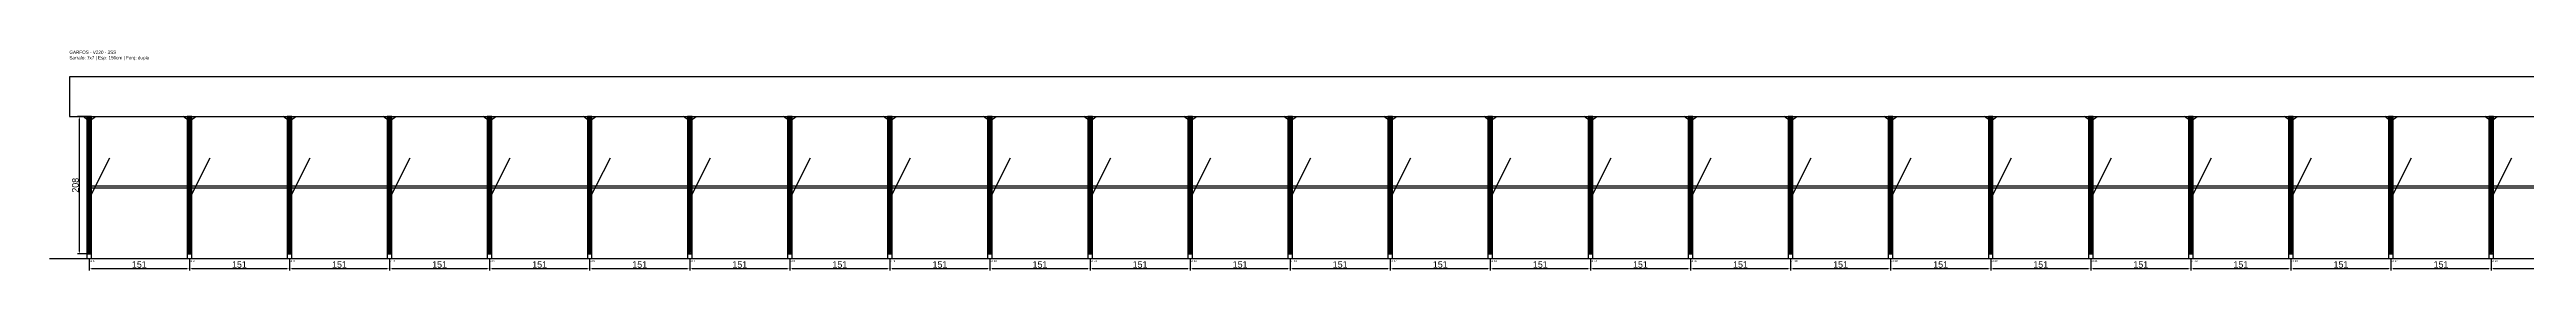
# Model space of a CAD drawing. Header units: metres. Extents: x -30 to 7490, y -25 to 308.
# Drawn here: x -30 to 3708, y -25 to 308 of the extents above; entities that cross this region are included whole.
import ezdxf

# ---------------------------------------------------------------- set-up
doc = ezdxf.new("R2010")
doc.units = ezdxf.units.M
for name, color, linetype in [('BARRA_ANCORAGEM', 1, 'Continuous'), ('COTA', 241, 'Continuous'), ('GARFOS OK', 3, 'Continuous'), ('NOME DA VIGA', 6, 'Continuous'), ('SARR_7x7', 40, 'Continuous'), ('TIRAS REESCORAMENTO', 252, 'Continuous'), ('VIGAS', 3, 'Continuous')]:
    doc.layers.add(name, color=color, linetype=linetype)
doc.dimstyles.new('EZ DXF', dxfattribs={"dimtxt": 10, "dimasz": 3.5, "dimexe": 3, "dimexo": 1.5, "dimgap": 1, "dimtad": 1, "dimdec": 1, "dimdsep": 46, "dimcen": 2.5, "dimazin": 3, "dimtfac": 1, "dimtmove": 0, "dimatfit": 3})

msp = doc.modelspace()

# ---------------------------------------------------------------- hatches: boundary and pattern name
at = {"layer": 'COTA'}
h = msp.add_hatch(dxfattribs=at)
h.set_pattern_fill('ANSI31', scale=0.5)
h.paths.add_polyline_path([(26.5, 0), (33.5, 0), (33.5, 208), (26.5, 208)])
h = msp.add_hatch(dxfattribs=at)
h.set_pattern_fill('ANSI31', scale=0.5)
h.paths.add_polyline_path([(177.52, 0), (184.52, 0), (184.52, 208), (177.52, 208)])
h = msp.add_hatch(dxfattribs=at)
h.set_pattern_fill('ANSI31', scale=0.5)
h.paths.add_polyline_path([(328.53, 0), (335.53, 0), (335.53, 208), (328.53, 208)])
h = msp.add_hatch(dxfattribs=at)
h.set_pattern_fill('ANSI31', scale=0.5)
h.paths.add_polyline_path([(479.55, 0), (486.55, 0), (486.55, 208), (479.55, 208)])
h = msp.add_hatch(dxfattribs=at)
h.set_pattern_fill('ANSI31', scale=0.5)
h.paths.add_polyline_path([(630.56, 0), (637.56, 0), (637.56, 208), (630.56, 208)])
h = msp.add_hatch(dxfattribs=at)
h.set_pattern_fill('ANSI31', scale=0.5)
h.paths.add_polyline_path([(781.58, 0), (788.58, 0), (788.58, 208), (781.58, 208)])
h = msp.add_hatch(dxfattribs=at)
h.set_pattern_fill('ANSI31', scale=0.5)
h.paths.add_polyline_path([(932.59, 0), (939.59, 0), (939.59, 208), (932.59, 208)])
h = msp.add_hatch(dxfattribs=at)
h.set_pattern_fill('ANSI31', scale=0.5)
h.paths.add_polyline_path([(1083.61, 0), (1090.61, 0), (1090.61, 208), (1083.61, 208)])
h = msp.add_hatch(dxfattribs=at)
h.set_pattern_fill('ANSI31', scale=0.5)
h.paths.add_polyline_path([(1234.63, 0), (1241.63, 0), (1241.63, 208), (1234.63, 208)])
h = msp.add_hatch(dxfattribs=at)
h.set_pattern_fill('ANSI31', scale=0.5)
h.paths.add_polyline_path([(1385.64, 0), (1392.64, 0), (1392.64, 208), (1385.64, 208)])
h = msp.add_hatch(dxfattribs=at)
h.set_pattern_fill('ANSI31', scale=0.5)
h.paths.add_polyline_path([(1536.66, 0), (1543.66, 0), (1543.66, 208), (1536.66, 208)])
h = msp.add_hatch(dxfattribs=at)
h.set_pattern_fill('ANSI31', scale=0.5)
h.paths.add_polyline_path([(1687.67, 0), (1694.67, 0), (1694.67, 208), (1687.67, 208)])
h = msp.add_hatch(dxfattribs=at)
h.set_pattern_fill('ANSI31', scale=0.5)
h.paths.add_polyline_path([(1838.69, 0), (1845.69, 0), (1845.69, 208), (1838.69, 208)])
h = msp.add_hatch(dxfattribs=at)
h.set_pattern_fill('ANSI31', scale=0.5)
h.paths.add_polyline_path([(1989.7, 0), (1996.7, 0), (1996.7, 208), (1989.7, 208)])
h = msp.add_hatch(dxfattribs=at)
h.set_pattern_fill('ANSI31', scale=0.5)
h.paths.add_polyline_path([(2140.72, 0), (2147.72, 0), (2147.72, 208), (2140.72, 208)])
h = msp.add_hatch(dxfattribs=at)
h.set_pattern_fill('ANSI31', scale=0.5)
h.paths.add_polyline_path([(2291.74, 0), (2298.74, 0), (2298.74, 208), (2291.74, 208)])
h = msp.add_hatch(dxfattribs=at)
h.set_pattern_fill('ANSI31', scale=0.5)
h.paths.add_polyline_path([(2442.75, 0), (2449.75, 0), (2449.75, 208), (2442.75, 208)])
h = msp.add_hatch(dxfattribs=at)
h.set_pattern_fill('ANSI31', scale=0.5)
h.paths.add_polyline_path([(2593.77, 0), (2600.77, 0), (2600.77, 208), (2593.77, 208)])
h = msp.add_hatch(dxfattribs=at)
h.set_pattern_fill('ANSI31', scale=0.5)
h.paths.add_polyline_path([(2744.78, 0), (2751.78, 0), (2751.78, 208), (2744.78, 208)])
h = msp.add_hatch(dxfattribs=at)
h.set_pattern_fill('ANSI31', scale=0.5)
h.paths.add_polyline_path([(2895.8, 0), (2902.8, 0), (2902.8, 208), (2895.8, 208)])
h = msp.add_hatch(dxfattribs=at)
h.set_pattern_fill('ANSI31', scale=0.5)
h.paths.add_polyline_path([(3046.81, 0), (3053.81, 0), (3053.81, 208), (3046.81, 208)])
h = msp.add_hatch(dxfattribs=at)
h.set_pattern_fill('ANSI31', scale=0.5)
h.paths.add_polyline_path([(3197.83, 0), (3204.83, 0), (3204.83, 208), (3197.83, 208)])
h = msp.add_hatch(dxfattribs=at)
h.set_pattern_fill('ANSI31', scale=0.5)
h.paths.add_polyline_path([(3348.85, 0), (3355.85, 0), (3355.85, 208), (3348.85, 208)])
h = msp.add_hatch(dxfattribs=at)
h.set_pattern_fill('ANSI31', scale=0.5)
h.paths.add_polyline_path([(3499.86, 0), (3506.86, 0), (3506.86, 208), (3499.86, 208)])
h = msp.add_hatch(dxfattribs=at)
h.set_pattern_fill('ANSI31', scale=0.5)
h.paths.add_polyline_path([(3650.88, 0), (3657.88, 0), (3657.88, 208), (3650.88, 208)])

# ---------------------------------------------------------------- linework, layer by layer
at = {"layer": 'BARRA_ANCORAGEM'}
for p, q in [((30, 83.2), (61.2, 145.6)), ((181.02, 83.2), (212.22, 145.6)), ((332.03, 83.2), (363.23, 145.6)), ((483.05, 83.2), (514.25, 145.6)), ((634.06, 83.2), (665.26, 145.6)), ((785.08, 83.2), (816.28, 145.6)), ((936.09, 83.2), (967.29, 145.6)), ((1087.11, 83.2), (1118.31, 145.6)), ((1238.13, 83.2), (1269.33, 145.6)), ((1389.14, 83.2), (1420.34, 145.6)), ((1540.16, 83.2), (1571.36, 145.6)), ((1691.17, 83.2), (1722.37, 145.6)), ((1842.19, 83.2), (1873.39, 145.6)), ((1993.2, 83.2), (2024.4, 145.6)), ((2144.22, 83.2), (2175.42, 145.6)), ((2295.24, 83.2), (2326.44, 145.6)), ((2446.25, 83.2), (2477.45, 145.6)), ((2597.27, 83.2), (2628.47, 145.6)), ((2748.28, 83.2), (2779.48, 145.6)), ((2899.3, 83.2), (2930.5, 145.6)), ((3050.31, 83.2), (3081.51, 145.6)), ((3201.33, 83.2), (3232.53, 145.6)), ((3352.35, 83.2), (3383.55, 145.6)), ((3503.36, 83.2), (3534.56, 145.6)), ((3654.38, 83.2), (3685.58, 145.6))]:
    msp.add_line(p, q, dxfattribs=at)
at = {"layer": 'GARFOS OK'}
for p, q in [((30, 201), (20.5, 208)), ((20.5, 208), (39.5, 208)), ((30, 201), (39.5, 208)), ((181.02, 201), (171.52, 208)), ((171.52, 208), (190.52, 208)), ((181.02, 201), (190.52, 208)), ((332.03, 201), (322.53, 208)), ((322.53, 208), (341.53, 208)), ((332.03, 201), (341.53, 208)), ((483.05, 201), (473.55, 208)), ((473.55, 208), (492.55, 208)), ((483.05, 201), (492.55, 208)), ((634.06, 201), (624.56, 208)), ((624.56, 208), (643.56, 208)), ((634.06, 201), (643.56, 208)), ((785.08, 201), (775.58, 208)), ((775.58, 208), (794.58, 208)), ((785.08, 201), (794.58, 208)), ((936.09, 201), (926.59, 208)), ((926.59, 208), (945.59, 208)), ((936.09, 201), (945.59, 208)), ((1087.11, 201), (1077.61, 208)), ((1077.61, 208), (1096.61, 208)), ((1087.11, 201), (1096.61, 208)), ((1238.13, 201), (1228.63, 208)), ((1228.63, 208), (1247.63, 208)), ((1238.13, 201), (1247.63, 208)), ((1389.14, 201), (1379.64, 208)), ((1379.64, 208), (1398.64, 208)), ((1389.14, 201), (1398.64, 208)), ((1540.16, 201), (1530.66, 208)), ((1530.66, 208), (1549.66, 208)), ((1540.16, 201), (1549.66, 208)), ((1691.17, 201), (1681.67, 208)), ((1681.67, 208), (1700.67, 208)), ((1691.17, 201), (1700.67, 208)), ((1842.19, 201), (1832.69, 208)), ((1832.69, 208), (1851.69, 208)), ((1842.19, 201), (1851.69, 208)), ((1993.2, 201), (1983.7, 208)), ((1983.7, 208), (2002.7, 208)), ((1993.2, 201), (2002.7, 208)), ((2144.22, 201), (2134.72, 208)), ((2134.72, 208), (2153.72, 208)), ((2144.22, 201), (2153.72, 208)), ((2295.24, 201), (2285.74, 208)), ((2285.74, 208), (2304.74, 208)), ((2295.24, 201), (2304.74, 208)), ((2446.25, 201), (2436.75, 208)), ((2436.75, 208), (2455.75, 208)), ((2446.25, 201), (2455.75, 208)), ((2597.27, 201), (2587.77, 208)), ((2587.77, 208), (2606.77, 208)), ((2597.27, 201), (2606.77, 208)), ((2748.28, 201), (2738.78, 208)), ((2738.78, 208), (2757.78, 208)), ((2748.28, 201), (2757.78, 208)), ((2899.3, 201), (2889.8, 208)), ((2889.8, 208), (2908.8, 208)), ((2899.3, 201), (2908.8, 208)), ((3050.31, 201), (3040.81, 208)), ((3040.81, 208), (3059.81, 208)), ((3050.31, 201), (3059.81, 208)), ((3201.33, 201), (3191.83, 208)), ((3191.83, 208), (3210.83, 208)), ((3201.33, 201), (3210.83, 208)), ((3352.35, 201), (3342.85, 208)), ((3342.85, 208), (3361.85, 208)), ((3352.35, 201), (3361.85, 208)), ((3503.36, 201), (3493.86, 208)), ((3493.86, 208), (3512.86, 208)), ((3503.36, 201), (3512.86, 208)), ((3654.38, 201), (3644.88, 208)), ((3644.88, 208), (3663.88, 208)), ((3654.38, 201), (3663.88, 208))]:
    msp.add_line(p, q, dxfattribs=at)
at = {"layer": 'GARFOS OK', "linetype": 'CONTINUOUS'}
msp.add_line((-30, -7), (7489.77, -7), dxfattribs=at)
at = {"layer": 'GARFOS OK'}
for points in [[(26.5, 0), (33.5, 0), (33.5, 208), (26.5, 208), (26.5, 0)], [(177.52, 0), (184.52, 0), (184.52, 208), (177.52, 208), (177.52, 0)], [(328.53, 0), (335.53, 0), (335.53, 208), (328.53, 208), (328.53, 0)], [(479.55, 0), (486.55, 0), (486.55, 208), (479.55, 208), (479.55, 0)], [(630.56, 0), (637.56, 0), (637.56, 208), (630.56, 208), (630.56, 0)], [(781.58, 0), (788.58, 0), (788.58, 208), (781.58, 208), (781.58, 0)], [(932.59, 0), (939.59, 0), (939.59, 208), (932.59, 208), (932.59, 0)], [(1083.61, 0), (1090.61, 0), (1090.61, 208), (1083.61, 208), (1083.61, 0)], [(1234.63, 0), (1241.63, 0), (1241.63, 208), (1234.63, 208), (1234.63, 0)], [(1385.64, 0), (1392.64, 0), (1392.64, 208), (1385.64, 208), (1385.64, 0)], [(1536.66, 0), (1543.66, 0), (1543.66, 208), (1536.66, 208), (1536.66, 0)], [(1687.67, 0), (1694.67, 0), (1694.67, 208), (1687.67, 208), (1687.67, 0)], [(1838.69, 0), (1845.69, 0), (1845.69, 208), (1838.69, 208), (1838.69, 0)], [(1989.7, 0), (1996.7, 0), (1996.7, 208), (1989.7, 208), (1989.7, 0)], [(2140.72, 0), (2147.72, 0), (2147.72, 208), (2140.72, 208), (2140.72, 0)], [(2291.74, 0), (2298.74, 0), (2298.74, 208), (2291.74, 208), (2291.74, 0)], [(2442.75, 0), (2449.75, 0), (2449.75, 208), (2442.75, 208), (2442.75, 0)], [(2593.77, 0), (2600.77, 0), (2600.77, 208), (2593.77, 208), (2593.77, 0)], [(2744.78, 0), (2751.78, 0), (2751.78, 208), (2744.78, 208), (2744.78, 0)], [(2895.8, 0), (2902.8, 0), (2902.8, 208), (2895.8, 208), (2895.8, 0)], [(3046.81, 0), (3053.81, 0), (3053.81, 208), (3046.81, 208), (3046.81, 0)], [(3197.83, 0), (3204.83, 0), (3204.83, 208), (3197.83, 208), (3197.83, 0)], [(3348.85, 0), (3355.85, 0), (3355.85, 208), (3348.85, 208), (3348.85, 0)], [(3499.86, 0), (3506.86, 0), (3506.86, 208), (3499.86, 208), (3499.86, 0)], [(3650.88, 0), (3657.88, 0), (3657.88, 208), (3650.88, 208), (3650.88, 0)]]:
    msp.add_lwpolyline(points, dxfattribs=at)
at = {"layer": 'SARR_7x7'}
for points in [[(26.5, -7), (33.5, -7), (33.5, 0), (26.5, 0), (26.5, -7)], [(177.52, -7), (184.52, -7), (184.52, 0), (177.52, 0), (177.52, -7)], [(328.53, -7), (335.53, -7), (335.53, 0), (328.53, 0), (328.53, -7)], [(479.55, -7), (486.55, -7), (486.55, 0), (479.55, 0), (479.55, -7)], [(630.56, -7), (637.56, -7), (637.56, 0), (630.56, 0), (630.56, -7)], [(781.58, -7), (788.58, -7), (788.58, 0), (781.58, 0), (781.58, -7)], [(932.59, -7), (939.59, -7), (939.59, 0), (932.59, 0), (932.59, -7)], [(1083.61, -7), (1090.61, -7), (1090.61, 0), (1083.61, 0), (1083.61, -7)], [(1234.63, -7), (1241.63, -7), (1241.63, 0), (1234.63, 0), (1234.63, -7)], [(1385.64, -7), (1392.64, -7), (1392.64, 0), (1385.64, 0), (1385.64, -7)], [(1536.66, -7), (1543.66, -7), (1543.66, 0), (1536.66, 0), (1536.66, -7)], [(1687.67, -7), (1694.67, -7), (1694.67, 0), (1687.67, 0), (1687.67, -7)], [(1838.69, -7), (1845.69, -7), (1845.69, 0), (1838.69, 0), (1838.69, -7)], [(1989.7, -7), (1996.7, -7), (1996.7, 0), (1989.7, 0), (1989.7, -7)], [(2140.72, -7), (2147.72, -7), (2147.72, 0), (2140.72, 0), (2140.72, -7)], [(2291.74, -7), (2298.74, -7), (2298.74, 0), (2291.74, 0), (2291.74, -7)], [(2442.75, -7), (2449.75, -7), (2449.75, 0), (2442.75, 0), (2442.75, -7)], [(2593.77, -7), (2600.77, -7), (2600.77, 0), (2593.77, 0), (2593.77, -7)], [(2744.78, -7), (2751.78, -7), (2751.78, 0), (2744.78, 0), (2744.78, -7)], [(2895.8, -7), (2902.8, -7), (2902.8, 0), (2895.8, 0), (2895.8, -7)], [(3046.81, -7), (3053.81, -7), (3053.81, 0), (3046.81, 0), (3046.81, -7)], [(3197.83, -7), (3204.83, -7), (3204.83, 0), (3197.83, 0), (3197.83, -7)], [(3348.85, -7), (3355.85, -7), (3355.85, 0), (3348.85, 0), (3348.85, -7)], [(3499.86, -7), (3506.86, -7), (3506.86, 0), (3499.86, 0), (3499.86, -7)], [(3650.88, -7), (3657.88, -7), (3657.88, 0), (3650.88, 0), (3650.88, -7)]]:
    msp.add_lwpolyline(points, dxfattribs=at)
at = {"layer": 'TIRAS REESCORAMENTO'}
for points in [[(30, 100), (181.02, 100), (181.02, 102.5), (30, 102.5), (30, 100)], [(181.02, 100), (332.03, 100), (332.03, 102.5), (181.02, 102.5), (181.02, 100)], [(332.03, 100), (483.05, 100), (483.05, 102.5), (332.03, 102.5), (332.03, 100)], [(483.05, 100), (634.06, 100), (634.06, 102.5), (483.05, 102.5), (483.05, 100)], [(634.06, 100), (785.08, 100), (785.08, 102.5), (634.06, 102.5), (634.06, 100)], [(785.08, 100), (936.09, 100), (936.09, 102.5), (785.08, 102.5), (785.08, 100)], [(936.09, 100), (1087.11, 100), (1087.11, 102.5), (936.09, 102.5), (936.09, 100)], [(1087.11, 100), (1238.13, 100), (1238.13, 102.5), (1087.11, 102.5), (1087.11, 100)], [(1238.13, 100), (1389.14, 100), (1389.14, 102.5), (1238.13, 102.5), (1238.13, 100)], [(1389.14, 100), (1540.16, 100), (1540.16, 102.5), (1389.14, 102.5), (1389.14, 100)], [(1540.16, 100), (1691.17, 100), (1691.17, 102.5), (1540.16, 102.5), (1540.16, 100)], [(1691.17, 100), (1842.19, 100), (1842.19, 102.5), (1691.17, 102.5), (1691.17, 100)], [(1842.19, 100), (1993.2, 100), (1993.2, 102.5), (1842.19, 102.5), (1842.19, 100)], [(1993.2, 100), (2144.22, 100), (2144.22, 102.5), (1993.2, 102.5), (1993.2, 100)], [(2144.22, 100), (2295.24, 100), (2295.24, 102.5), (2144.22, 102.5), (2144.22, 100)], [(2295.24, 100), (2446.25, 100), (2446.25, 102.5), (2295.24, 102.5), (2295.24, 100)], [(2446.25, 100), (2597.27, 100), (2597.27, 102.5), (2446.25, 102.5), (2446.25, 100)], [(2597.27, 100), (2748.28, 100), (2748.28, 102.5), (2597.27, 102.5), (2597.27, 100)], [(2748.28, 100), (2899.3, 100), (2899.3, 102.5), (2748.28, 102.5), (2748.28, 100)], [(2899.3, 100), (3050.31, 100), (3050.31, 102.5), (2899.3, 102.5), (2899.3, 100)], [(3050.31, 100), (3201.33, 100), (3201.33, 102.5), (3050.31, 102.5), (3050.31, 100)], [(3201.33, 100), (3352.35, 100), (3352.35, 102.5), (3201.33, 102.5), (3201.33, 100)], [(3352.35, 100), (3503.36, 100), (3503.36, 102.5), (3352.35, 102.5), (3352.35, 100)], [(3503.36, 100), (3654.38, 100), (3654.38, 102.5), (3503.36, 102.5), (3503.36, 100)], [(3654.38, 100), (3805.39, 100), (3805.39, 102.5), (3654.38, 102.5), (3654.38, 100)]]:
    msp.add_lwpolyline(points, dxfattribs=at)
at = {"layer": 'VIGAS'}
msp.add_lwpolyline([(0, 208), (7459.77, 208), (7459.77, 268), (0, 268), (0, 208)], dxfattribs=at)

# ---------------------------------------------------------------- texts
at = {"layer": 'NOME DA VIGA'}
for s, p in [('GF1', (30, -12)), ('GF2', (181.02, -12)), ('GF3', (332.03, -12)), ('GF4', (483.05, -12)), ('GF5', (634.06, -12)), ('GF6', (785.08, -12)), ('GF7', (936.09, -12)), ('GF8', (1087.11, -12)), ('GF9', (1238.13, -12)), ('GF10', (1389.14, -12)), ('GF11', (1540.16, -12)), ('GF12', (1691.17, -12)), ('GF13', (1842.19, -12)), ('GF14', (1993.2, -12)), ('GF15', (2144.22, -12)), ('GF16', (2295.24, -12)), ('GF17', (2446.25, -12)), ('GF18', (2597.27, -12)), ('GF19', (2748.28, -12)), ('GF20', (2899.3, -12)), ('GF21', (3050.31, -12)), ('GF22', (3201.33, -12)), ('GF23', (3352.35, -12)), ('GF24', (3503.36, -12)), ('GF25', (3654.38, -12))]:
    msp.add_text(s, height=3, dxfattribs=at).set_placement(p)
at = {"layer": 'NOME DA VIGA', "insert": (0, 293), "char_height": 5, "attachment_point": 7}
msp.add_mtext('GARFOS - V220 - 3SS\\PSarrafo: 7x7 | Esp: 150cm | Forq: dupla', dxfattribs=at)

# ---------------------------------------------------------------- dimensions: what is measured, and where the dimension line sits
at = {"layer": 'COTA'}
msp.add_linear_dim(base=(15, 0), p1=(30, 0), p2=(30, 208), angle=90, dimstyle='EZ DXF', dxfattribs=at).render()
for base, p1, p2 in [((30, -22), (30, -7), (181.02, -7)), ((181.02, -22), (181.02, -7), (332.03, -7)), ((332.03, -22), (332.03, -7), (483.05, -7)), ((483.05, -22), (483.05, -7), (634.06, -7)), ((634.06, -22), (634.06, -7), (785.08, -7)), ((785.08, -22), (785.08, -7), (936.09, -7)), ((936.09, -22), (936.09, -7), (1087.11, -7)), ((1087.11, -22), (1087.11, -7), (1238.13, -7)), ((1238.13, -22), (1238.13, -7), (1389.14, -7)), ((1389.14, -22), (1389.14, -7), (1540.16, -7)), ((1540.16, -22), (1540.16, -7), (1691.17, -7)), ((1691.17, -22), (1691.17, -7), (1842.19, -7)), ((1842.19, -22), (1842.19, -7), (1993.2, -7)), ((1993.2, -22), (1993.2, -7), (2144.22, -7)), ((2144.22, -22), (2144.22, -7), (2295.24, -7)), ((2295.24, -22), (2295.24, -7), (2446.25, -7)), ((2446.25, -22), (2446.25, -7), (2597.27, -7)), ((2597.27, -22), (2597.27, -7), (2748.28, -7)), ((2748.28, -22), (2748.28, -7), (2899.3, -7)), ((2899.3, -22), (2899.3, -7), (3050.31, -7)), ((3050.31, -22), (3050.31, -7), (3201.33, -7)), ((3201.33, -22), (3201.33, -7), (3352.35, -7)), ((3352.35, -22), (3352.35, -7), (3503.36, -7)), ((3503.36, -22), (3503.36, -7), (3654.38, -7)), ((3654.38, -22), (3654.38, -7), (3805.39, -7))]:
    msp.add_linear_dim(base=base, p1=p1, p2=p2, dimstyle='EZ DXF', dxfattribs=at).render()

doc.saveas('drawing.dxf')
